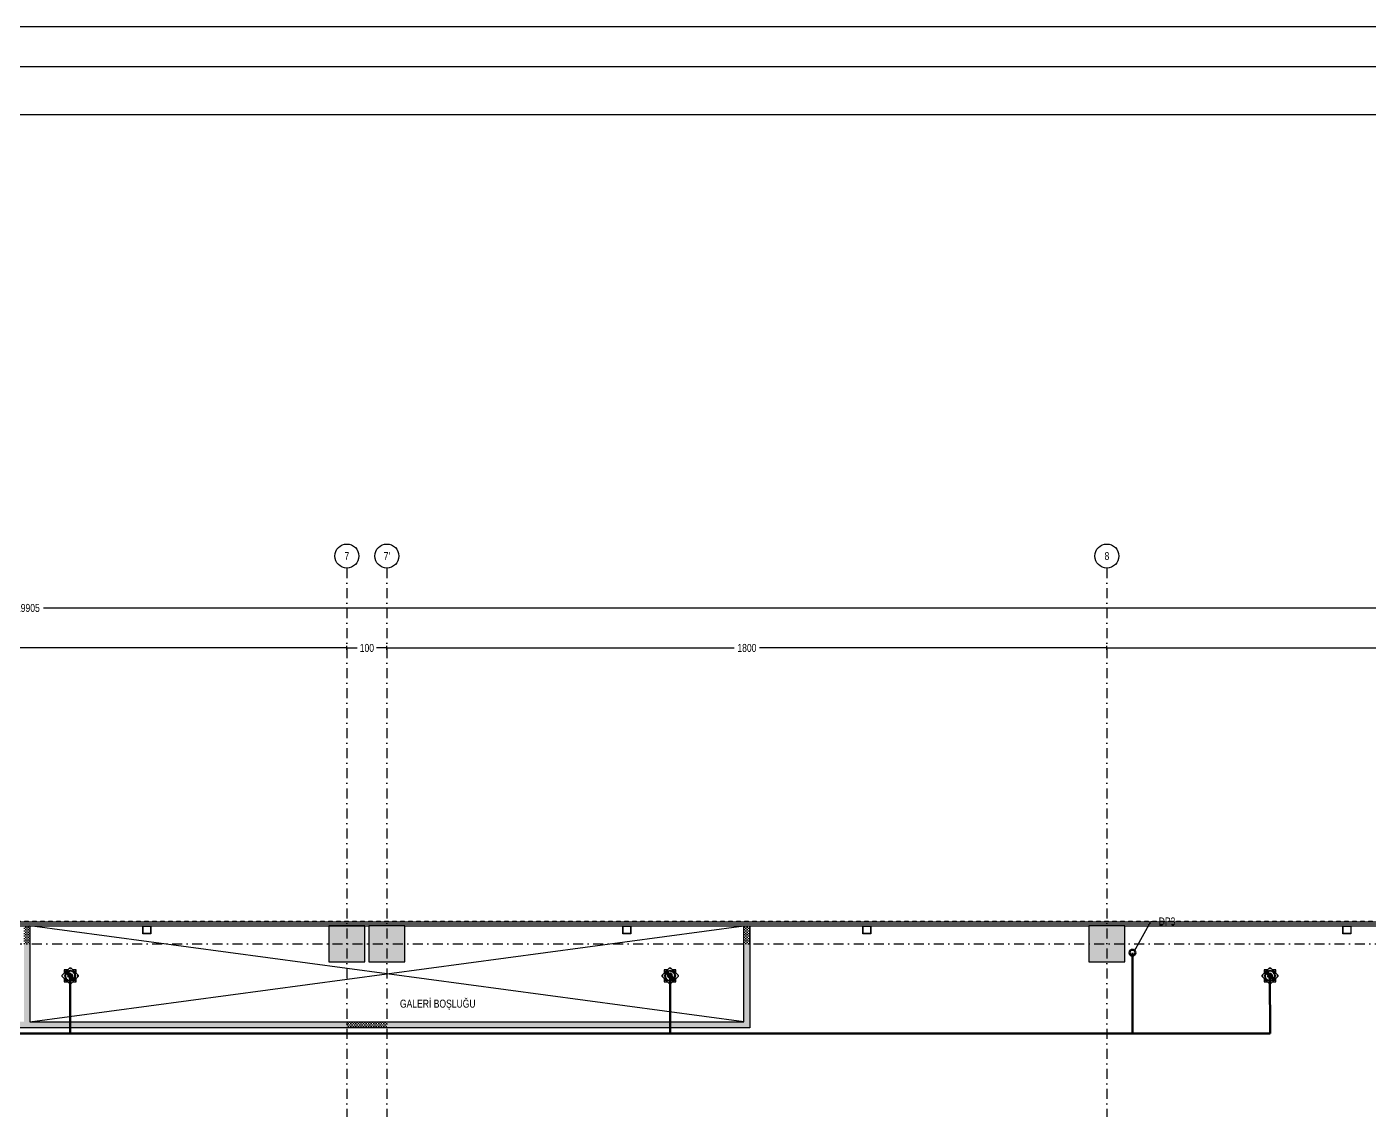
# Model space of a CAD drawing. Header units: centimetres. Extents: x 26569 to 160723, y -3143 to 14565.
# Drawn here: x 88341 to 91696, y 6848 to 9557 of the extents above; entities that cross this region are included whole.
import ezdxf
from ezdxf import colors
from ezdxf.entities.mleader import LeaderData, LeaderLine
from ezdxf.enums import TextEntityAlignment as Align
from ezdxf.math import Vec2, Vec3

# ---------------------------------------------------------------- set-up
doc = ezdxf.new("R2010")
doc.units = ezdxf.units.CM
doc.header["$LTSCALE"] = 100
doc.linetypes.add('DASHDOT2', pattern=[0.5, 0.25, -0.125, 0, -0.125])
for name, color, linetype in [('A-ANNO-DIMS', 187, 'Continuous'), ('A-ANNO-GRID', 155, 'DASHDOT2'), ('A-ANNO-TEXT', 50, 'Continuous'), ('A-ANNO-TTBL', 157, 'Continuous'), ('A-ELEV-03', 251, 'Continuous'), ('A-ELEV-04', 250, 'Continuous'), ('A-WALL', 134, 'Continuous'), ('A-WALL-HTCH', 8, 'Continuous'), ('A-WALL-INSL', 249, 'Continuous'), ('A-WALL-SNWPNL', 200, 'Continuous'), ('A-WALL-STEL', 202, 'Continuous'), ('GEB-KONTUR-A', 5, 'Continuous'), ('S-CONC', 5, 'Continuous'), ('S-HTCH', 8, 'Continuous'), ('S-STEL', 3, 'Continuous')]:
    doc.layers.add(name, color=color, linetype=linetype)
doc.layers.add('Arbeitspunkt(DIN)', color=7, linetype='Continuous', lineweight=25)
doc.layers.add('GEB-YİB', color=7, linetype='Continuous', lineweight=50)
for name, color, linetype, lineweight, true_color in [('GEB-ART-NR', 1, 'Continuous', 18, 0xff0000), ('GEB-BEZUG', 2, 'Continuous', 50, 0xffff00), ('GEB-TEXT', 5, 'Continuous', 18, 0x0000ff)]:
    doc.layers.add(name, color=color, linetype=linetype, lineweight=lineweight, true_color=true_color)
doc.styles.add('Fields_100', font='act_simplex.shx', dxfattribs={"width": 0.8, "height": 20})
doc.styles.get("Standard").update_dxf_attribs({"font": 'act_simplex.shx', "width": 0.8, "height": 18})
doc.linetypes.add('BATTING', pattern='A,0.00254,-2.54,[134,ltypeshp.shx,S=2.54,R=0,X=-2.54,Y=0],-5.08,[134,ltypeshp.shx,S=2.54,R=180,X=2.54,Y=0],-2.54', length=10.16254)
doc.dimstyles.new('FIELDS_100', dxfattribs={"dimscale": 0, "dimtxt": 20, "dimasz": 5, "dimexe": 5, "dimexo": 5, "dimgap": 5, "dimtad": 0, "dimdec": 0, "dimzin": 0, "dimdsep": 46, "dimtxsty": 'Fields_100', "dimblk": 'DOT', "dimcen": 0.09, "dimclrt": 50, "dimadec": 0, "dimazin": 0, "dimtfac": 1, "dimtdec": 0, "dimtix": 1, "dimtofl": 0, "dimtmove": 1, "dimatfit": 3, "dimfxl": 5, "dimfxlon": 1, "dimtolj": 1, "dimtzin": 0, "dimarcsym": 0})
pattern_1 = [(0, (-28157.4476, -0.018), (3.175, 3.175), [3.175, -3.175])]

# ---------------------------------------------------------------- blocks, each defined once
blk = doc.blocks.new('_Dot')
at = {"color": 0, "linetype": 'ByBlock', "lineweight": -2}
blk.add_line((-0.5, 0), (-1, 0), dxfattribs=at)
at = {"color": 0, "linetype": 'ByBlock', "const_width": 0.5}
blk.add_lwpolyline([(-0.25, 0, 1), (0.25, 0, 1)], format="xyb", close=True, dxfattribs=at)
blk = doc.blocks.new('*D121')
at = {"layer": 'A-ANNO-DIMS', "color": 0, "lineweight": -2, "transparency": 16777216}
for p, q in [((87440.9, 7998.6), (87440.9, 8008.6)), ((87445.9, 8003.6), (88259.2, 8003.6)), ((89135.9, 8003.6), (88322.5, 8003.6)), ((89140.9, 7998.6), (89140.9, 8008.6))]:
    blk.add_line(p, q, dxfattribs=at)
at = {"layer": 'DEFPOINTS', "color": 0, "transparency": 16777216}
for p in [(89140.9, 8003.6), (87440.9, 7308.6), (89140.9, 7308.6)]:
    blk.add_point(p, dxfattribs=at)
at = {"layer": 'A-ANNO-DIMS', "color": 0, "lineweight": -2, "transparency": 16777216, "xscale": 5, "yscale": 5, "zscale": 5, "rotation": 180}
blk.add_blockref('_Dot', (87440.9, 8003.6), dxfattribs=at)
at = {"layer": 'A-ANNO-DIMS', "color": 0, "lineweight": -2, "transparency": 16777216, "xscale": 5, "yscale": 5, "zscale": 5}
blk.add_blockref('_Dot', (89140.9, 8003.6), dxfattribs=at)
at = {"layer": 'A-ANNO-DIMS', "color": 50, "transparency": 16777216, "insert": (88290.9, 8003.6), "char_height": 20, "attachment_point": 5, "style": 'Fields_100'}
blk.add_mtext('\\A1;1700', dxfattribs=at)
blk = doc.blocks.new('*D122')
at = {"layer": 'A-ANNO-DIMS', "color": 0, "lineweight": -2, "transparency": 16777216}
for p, q in [((89240.9, 7998.6), (89240.9, 8008.6)), ((89245.9, 8003.6), (90109.2, 8003.6)), ((91035.9, 8003.6), (90172.5, 8003.6)), ((91040.9, 7998.6), (91040.9, 8008.6))]:
    blk.add_line(p, q, dxfattribs=at)
at = {"layer": 'DEFPOINTS', "color": 0, "transparency": 16777216}
for p in [(91040.9, 8003.6), (89240.9, 7308.6), (91040.9, 7308.6)]:
    blk.add_point(p, dxfattribs=at)
at = {"layer": 'A-ANNO-DIMS', "color": 0, "lineweight": -2, "transparency": 16777216, "xscale": 5, "yscale": 5, "zscale": 5, "rotation": 180}
blk.add_blockref('_Dot', (89240.9, 8003.6), dxfattribs=at)
at = {"layer": 'A-ANNO-DIMS', "color": 0, "lineweight": -2, "transparency": 16777216, "xscale": 5, "yscale": 5, "zscale": 5}
blk.add_blockref('_Dot', (91040.9, 8003.6), dxfattribs=at)
at = {"layer": 'A-ANNO-DIMS', "color": 50, "transparency": 16777216, "insert": (90140.9, 8003.6), "char_height": 20, "attachment_point": 5, "style": 'Fields_100'}
blk.add_mtext('\\A1;1800', dxfattribs=at)
blk = doc.blocks.new('*D123')
at = {"layer": 'A-ANNO-DIMS', "color": 0, "lineweight": -2, "transparency": 16777216}
for p, q in [((91040.9, 7998.6), (91040.9, 8008.6)), ((91045.9, 8003.6), (91909.2, 8003.6)), ((92835.9, 8003.6), (91972.5, 8003.6)), ((92840.9, 7998.6), (92840.9, 8008.6))]:
    blk.add_line(p, q, dxfattribs=at)
at = {"layer": 'DEFPOINTS', "color": 0, "transparency": 16777216}
for p in [(92840.9, 8003.6), (91040.9, 7308.6), (92840.9, 7308.6)]:
    blk.add_point(p, dxfattribs=at)
at = {"layer": 'A-ANNO-DIMS', "color": 0, "lineweight": -2, "transparency": 16777216, "xscale": 5, "yscale": 5, "zscale": 5, "rotation": 180}
blk.add_blockref('_Dot', (91040.9, 8003.6), dxfattribs=at)
at = {"layer": 'A-ANNO-DIMS', "color": 0, "lineweight": -2, "transparency": 16777216, "xscale": 5, "yscale": 5, "zscale": 5}
blk.add_blockref('_Dot', (92840.9, 8003.6), dxfattribs=at)
at = {"layer": 'A-ANNO-DIMS', "color": 50, "transparency": 16777216, "insert": (91940.9, 8003.6), "char_height": 20, "attachment_point": 5, "style": 'Fields_100'}
blk.add_mtext('\\A1;1800', dxfattribs=at)
blk = doc.blocks.new('*D127')
at = {"layer": 'A-ANNO-DIMS', "color": 0, "lineweight": -2, "transparency": 16777216}
for p, q in [((89140.9, 7998.6), (89140.9, 8008.6)), ((89145.9, 8003.6), (89166.8, 8003.6)), ((89235.9, 8003.6), (89214.9, 8003.6)), ((89240.9, 7998.6), (89240.9, 8008.6))]:
    blk.add_line(p, q, dxfattribs=at)
at = {"layer": 'DEFPOINTS', "color": 0, "transparency": 16777216}
for p in [(89240.9, 8003.6), (89140.9, 7308.6), (89240.9, 7308.6)]:
    blk.add_point(p, dxfattribs=at)
at = {"layer": 'A-ANNO-DIMS', "color": 0, "lineweight": -2, "transparency": 16777216, "xscale": 5, "yscale": 5, "zscale": 5, "rotation": 180}
blk.add_blockref('_Dot', (89140.9, 8003.6), dxfattribs=at)
at = {"layer": 'A-ANNO-DIMS', "color": 0, "lineweight": -2, "transparency": 16777216, "xscale": 5, "yscale": 5, "zscale": 5}
blk.add_blockref('_Dot', (89240.9, 8003.6), dxfattribs=at)
at = {"layer": 'A-ANNO-DIMS', "color": 50, "transparency": 16777216, "insert": (89190.9, 8003.6), "char_height": 20, "attachment_point": 5, "style": 'Fields_100'}
blk.add_mtext('\\A1;100', dxfattribs=at)
blk = doc.blocks.new('*D129')
at = {"layer": 'A-ANNO-DIMS', "color": 0, "lineweight": -2, "transparency": 16777216}
for p, q in [((78390.9, 8098.6), (78390.9, 8108.6)), ((78395.9, 8103.6), (88304.1, 8103.6)), ((98290.9, 8103.6), (88382.6, 8103.6)), ((98295.9, 8098.6), (98295.9, 8108.6))]:
    blk.add_line(p, q, dxfattribs=at)
at = {"layer": 'DEFPOINTS', "color": 0, "transparency": 16777216}
for p in [(98295.9, 8103.6), (78390.9, 7318.6), (98295.9, 7318.6)]:
    blk.add_point(p, dxfattribs=at)
at = {"layer": 'A-ANNO-DIMS', "color": 0, "lineweight": -2, "transparency": 16777216, "xscale": 5, "yscale": 5, "zscale": 5, "rotation": 180}
blk.add_blockref('_Dot', (78390.9, 8103.6), dxfattribs=at)
at = {"layer": 'A-ANNO-DIMS', "color": 0, "lineweight": -2, "transparency": 16777216, "xscale": 5, "yscale": 5, "zscale": 5}
blk.add_blockref('_Dot', (98295.9, 8103.6), dxfattribs=at)
at = {"layer": 'A-ANNO-DIMS', "color": 50, "transparency": 16777216, "insert": (88343.4, 8103.6), "char_height": 20, "attachment_point": 5, "style": 'Fields_100'}
blk.add_mtext('\\A1;19905', dxfattribs=at)
blk = doc.blocks.new('*U429')
at = {"layer": 'A-WALL-SNWPNL'}
blk.add_lwpolyline([(50, 1), (42, 1), (40, -1), (32, -1), (30, 1), (22, 1), (20, -1), (12, -1), (10, 1), (2, 1), (0, -1), (-8, -1), (-10, 1), (-18, 1), (-20, -1), (-28, -1), (-30, 1), (-38, 1), (-40, -1), (-48, -1), (-50, 1)], dxfattribs=at)
blk = doc.blocks.new('*U430')
at = {"layer": 'A-WALL-STEL', "color": 0, "linetype": 'ByBlock', "lineweight": -2, "transparency": 16777216}
for p in [(6500, 0), (6600, 0), (6700, 0), (6800, 0), (6900, 0), (7000, 0), (7100, 0), (7200, 0), (7300, 0), (7400, 0), (7500, 0), (7600, 0), (7700, 0), (7800, 0), (7900, 0), (8000, 0), (8100, 0), (8200, 0), (8300, 0), (8400, 0), (8500, 0), (8600, 0), (8700, 0), (8800, 0), (8900, 0), (9000, 0), (9100, 0), (9200, 0), (9300, 0), (9400, 0), (9500, 0), (9600, 0), (9700, 0), (9800, 0), (9900, 0)]:
    blk.add_blockref('*U429', p, dxfattribs=at)
blk = doc.blocks.new('Einfügepunkt')
at = {"layer": 'GEB-BEZUG'}
for p, q in [((-1, -1), (1, 1)), ((-1, 1), (1, -1))]:
    blk.add_line(p, q, dxfattribs=at)
blk = doc.blocks.new('098')
at = {"layer": 'Arbeitspunkt(DIN)', "ltscale": 25}
for q in [(-2, 0), (0, 2), (2, 0), (0, -2)]:
    blk.add_line((0, 0), q, dxfattribs=at)
at = {"layer": 'GEB-KONTUR-A', "ltscale": 25}
for p, q in [((-14, 198), (-198, 14)), ((-198, -14), (-198, 14)), ((-148, 67), (-67, 147)), ((-148, 147), (-148, 67)), ((-67, 147), (-148, 147)), ((-148, 67), (-148, 65)), ((-129, 2), (-131, 0)), ((-131, 0), (-123, 0)), ((-131, 0), (-129, -2)), ((-129, 2), (-122, 2)), ((-124, 35), (-126, 34)), ((-126, 34), (-119, 32)), ((-126, 34), (-125, 32)), ((-125, 32), (-118, 30)), ((-124, 35), (-117, 33)), ((-122, 2), (-123, 0)), ((-123, 0), (-122, -2)), ((-118, 2), (-122, 2)), ((-118, 11), (-120, 11)), ((-117, 33), (-119, 32)), ((-119, 32), (-118, 30)), ((-117, 15), (-119, 15)), ((-118, 30), (-114, 29)), ((-118, 22), (-116, 22)), ((-113, 32), (-117, 33)), ((-111, 66), (-113, 65)), ((-113, 65), (-106, 61)), ((-113, 65), (-113, 63)), ((-113, 63), (-105, 59)), ((-111, 66), (-103, 62)), ((-106, 61), (-103, 62)), ((-105, 60), (-106, 61)), ((-103, 58), (-105, 60)), ((-105, 60), (-105, 59)), ((-105, 59), (-103, 57)), ((-103, 62), (-101, 61)), ((-103, 57), (-103, 58)), ((-79, 43), (-103, 58)), ((-103, 57), (-77, 41)), ((-90, 92), (-92, 92)), ((-92, 92), (-86, 86)), ((-92, 92), (-92, 90)), ((-92, 90), (-86, 84)), ((-90, 92), (-84, 86)), ((-86, 86), (-84, 86)), ((-86, 86), (-77, 77)), ((-86, 84), (-86, 86)), ((-85, 82), (-86, 84)), ((-84, 86), (-82, 85)), ((-77, 77), (-27, 27)), ((-73, 38), (-77, 41)), ((-73, 38), (-43, 19)), ((-43, 19), (-73, 39)), ((-65, 147), (-67, 147)), ((-65, 113), (-66, 111)), ((-66, 111), (-62, 103)), ((-65, 113), (-61, 106)), ((-63, 113), (-65, 113)), ((-63, 113), (-59, 105)), ((-62, 103), (-61, 106)), ((-61, 101), (-62, 103)), ((-61, 106), (-59, 105)), ((-59, 105), (-57, 103)), ((-57, 103), (-41, 77)), ((-47, 108), (-42, 98)), ((-39, 99), (-43, 110)), ((-27, 27), (-43, 19)), ((-43, 19), (-42, 18)), ((-42, 19), (-43, 19)), ((-43, 19), (-42, 19)), ((-43, 19), (-43, 19)), ((-42, 98), (-39, 99)), ((-42, 19), (-27, 27)), ((-26, 26), (-42, 18)), ((-42, 18), (-6, -6)), ((-42, 18), (-41, 18)), ((-42, 18), (-42, 18)), ((-41, 18), (-42, 18)), ((-41, 77), (-38, 73)), ((-41, 18), (-26, 26)), ((-5, -5), (-41, 18)), ((-39, 72), (-14, 34)), ((-13, 35), (-38, 73)), ((-34, 126), (-35, 124)), ((-35, 124), (-33, 117)), ((-32, 125), (-34, 126)), ((-34, 126), (-32, 119)), ((-33, 117), (-32, 119)), ((-32, 113), (-33, 117)), ((-32, 125), (-30, 118)), ((-32, 119), (-30, 118)), ((-30, 118), (-29, 114)), ((-27, 27), (-14, 34)), ((-14, 34), (-27, 27)), ((-27, 27), (-27, 27)), ((-27, 27), (-27, 27)), ((-26, 26), (-13, 33)), ((-13, 33), (-26, 26)), ((-26, 26), (-26, 26)), ((-26, 26), (-26, 26)), ((-26, 26), (0, 0)), ((-17, 117), (-16, 105)), ((-16, 105), (-12, 106)), ((-14, 198), (14, 198)), ((-12, 106), (-14, 117)), ((-13, 35), (-14, 34)), ((-14, 34), (-13, 35)), ((-14, 34), (-14, 34)), ((-12, 33), (-13, 35)), ((-13, 33), (-12, 33)), ((-13, 33), (-13, 33)), ((-12, 33), (-13, 33)), ((-13, 33), (5, 5)), ((6, 6), (-12, 33)), ((0, 0), (-5, -5)), ((0, 131), (-2, 129)), ((-2, 129), (-2, 122)), ((-2, 122), (0, 123)), ((-2, 118), (-2, 122)), ((2, 129), (0, 131)), ((0, 131), (0, 123)), ((0, 123), (2, 122)), ((5, 5), (0, 0)), ((0, 0), (26, -26)), ((2, 129), (2, 122)), ((2, 122), (2, 118)), ((6, 6), (5, 5)), ((5, 5), (41, -18)), ((42, -18), (6, 6)), ((14, 117), (12, 106)), ((12, 106), (16, 105)), ((198, 14), (14, 198)), ((16, 105), (17, 117)), ((29, 114), (30, 118)), ((32, 125), (30, 118)), ((30, 118), (32, 119)), ((34, 126), (32, 125)), ((34, 126), (32, 119)), ((32, 119), (33, 117)), ((33, 117), (32, 113)), ((35, 124), (33, 117)), ((35, 124), (34, 126)), ((43, 110), (39, 99)), ((39, 99), (42, 98)), ((42, 98), (47, 108)), ((57, 103), (59, 106)), ((63, 113), (59, 106)), ((59, 106), (62, 107)), ((62, 104), (61, 101)), ((65, 113), (62, 107)), ((66, 111), (62, 104)), ((62, 107), (62, 104)), ((65, 113), (63, 113)), ((70, 95), (63, 85)), ((63, 85), (66, 83)), ((67, 147), (65, 147)), ((66, 111), (65, 113)), ((66, 83), (73, 93)), ((67, 147), (147, 67)), ((147, 147), (67, 147)), ((82, 85), (85, 87)), ((93, 73), (83, 66)), ((83, 66), (85, 63)), ((90, 92), (85, 87)), ((85, 87), (87, 87)), ((87, 85), (85, 82)), ((85, 63), (95, 70)), ((92, 92), (87, 87)), ((92, 90), (87, 85)), ((87, 87), (87, 85)), ((92, 92), (90, 92)), ((92, 90), (92, 92)), ((108, 47), (98, 42)), ((98, 42), (99, 39)), ((99, 39), (110, 43)), ((101, 61), (104, 62)), ((106, 59), (103, 57)), ((111, 66), (104, 62)), ((104, 62), (107, 62)), ((117, 17), (105, 16)), ((105, 16), (106, 12)), ((113, 63), (106, 59)), ((107, 62), (106, 59)), ((106, 12), (117, 14)), ((113, 65), (107, 62)), ((113, 65), (111, 66)), ((113, 63), (113, 65)), ((113, 32), (117, 33)), ((118, 30), (114, 29)), ((116, 22), (118, 22)), ((124, 35), (117, 33)), ((117, 33), (119, 32)), ((117, 15), (119, 15)), ((125, 32), (118, 30)), ((119, 32), (118, 30)), ((120, 11), (118, 11)), ((118, 2), (122, 2)), ((126, 34), (119, 32)), ((129, 2), (122, 2)), ((122, 2), (123, 0)), ((123, 0), (122, -2)), ((131, 0), (123, 0)), ((126, 34), (124, 35)), ((125, 32), (126, 34)), ((131, 0), (129, 2)), ((129, -2), (131, 0)), ((147, 67), (147, 147)), ((147, 65), (147, 67)), ((198, 14), (198, -14)), ((-198, -14), (-14, -198)), ((-148, -65), (-148, -67)), ((-67, -148), (-148, -67)), ((-148, -67), (-148, -148)), ((-148, -148), (-67, -148)), ((-129, -2), (-122, -2)), ((-126, -34), (-119, -32)), ((-125, -32), (-126, -34)), ((-126, -34), (-124, -35)), ((-125, -32), (-118, -30)), ((-124, -35), (-117, -33)), ((-122, -2), (-118, -2)), ((-120, -11), (-118, -11)), ((-117, -15), (-119, -15)), ((-118, -30), (-119, -32)), ((-119, -32), (-117, -33)), ((-116, -22), (-118, -22)), ((-114, -29), (-118, -30)), ((-117, -33), (-113, -32)), ((-113, -63), (-106, -59)), ((-113, -65), (-107, -62)), ((-113, -63), (-113, -65)), ((-113, -65), (-111, -66)), ((-111, -66), (-104, -62)), ((-106, -59), (-107, -62)), ((-107, -62), (-104, -62)), ((-103, -57), (-106, -59)), ((-104, -62), (-101, -61)), ((-92, -90), (-87, -85)), ((-92, -92), (-87, -87)), ((-92, -90), (-92, -92)), ((-92, -92), (-90, -92)), ((-90, -92), (-85, -87)), ((-85, -82), (-87, -85)), ((-87, -85), (-87, -87)), ((-87, -87), (-85, -87)), ((-85, -87), (-82, -85)), ((-67, -148), (-65, -148)), ((-66, -111), (-62, -104)), ((-66, -111), (-65, -113)), ((-65, -113), (-62, -107)), ((-65, -113), (-63, -113)), ((-63, -113), (-59, -106)), ((-61, -101), (-62, -104)), ((-62, -104), (-62, -107)), ((-62, -107), (-59, -106)), ((-59, -106), (-57, -103)), ((-35, -124), (-33, -117)), ((-35, -124), (-34, -126)), ((-34, -126), (-32, -119)), ((-34, -126), (-32, -125)), ((-32, -113), (-33, -117)), ((-33, -117), (-32, -119)), ((-32, -119), (-30, -118)), ((-32, -125), (-30, -118)), ((-30, -118), (-29, -114)), ((14, -198), (-14, -198)), ((-6, -6), (-5, -5)), ((-6, -6), (12, -33)), ((13, -33), (-5, -5)), ((-2, -118), (-2, -122)), ((-2, -122), (0, -123)), ((-2, -129), (-2, -122)), ((-2, -129), (0, -131)), ((0, -123), (2, -122)), ((0, -131), (0, -123)), ((0, -131), (2, -129)), ((2, -122), (2, -118)), ((2, -129), (2, -122)), ((12, -33), (13, -35)), ((12, -33), (13, -33)), ((13, -33), (12, -33)), ((26, -26), (13, -33)), ((13, -33), (26, -26)), ((13, -33), (13, -33)), ((13, -35), (14, -34)), ((14, -34), (13, -35)), ((13, -35), (38, -73)), ((14, -198), (198, -14)), ((27, -27), (14, -34)), ((14, -34), (27, -27)), ((14, -34), (14, -34)), ((39, -73), (14, -34)), ((26, -26), (42, -18)), ((41, -18), (26, -26)), ((26, -26), (26, -26)), ((26, -26), (26, -26)), ((27, -27), (43, -19)), ((42, -19), (27, -27)), ((27, -27), (27, -27)), ((27, -27), (27, -27)), ((27, -27), (77, -77)), ((29, -114), (30, -118)), ((30, -118), (32, -119)), ((32, -125), (30, -118)), ((33, -117), (32, -113)), ((32, -119), (33, -117)), ((34, -126), (32, -119)), ((32, -125), (34, -126)), ((35, -124), (33, -117)), ((34, -126), (35, -124)), ((41, -77), (38, -73)), ((42, -18), (41, -18)), ((41, -18), (42, -18)), ((41, -77), (57, -103)), ((43, -19), (42, -18)), ((42, -18), (42, -18)), ((42, -19), (43, -19)), ((43, -19), (42, -19)), ((73, -38), (43, -19)), ((43, -19), (43, -19)), ((43, -19), (72, -39)), ((58, -103), (43, -79)), ((57, -103), (59, -105)), ((58, -103), (57, -103)), ((60, -105), (58, -103)), ((59, -105), (60, -105)), ((63, -113), (59, -105)), ((61, -106), (60, -105)), ((61, -101), (62, -103)), ((62, -103), (61, -106)), ((65, -113), (61, -106)), ((66, -111), (62, -103)), ((63, -113), (65, -113)), ((65, -113), (66, -111)), ((65, -148), (67, -148)), ((147, -67), (67, -148)), ((67, -148), (147, -148)), ((73, -38), (77, -41)), ((77, -41), (103, -57)), ((77, -77), (86, -86)), ((84, -86), (82, -85)), ((86, -86), (84, -86)), ((90, -92), (84, -86)), ((85, -82), (86, -84)), ((86, -84), (86, -86)), ((92, -90), (86, -84)), ((92, -92), (86, -86)), ((90, -92), (92, -92)), ((92, -92), (92, -90)), ((99, -39), (98, -42)), ((98, -42), (108, -47)), ((110, -43), (99, -39)), ((103, -62), (101, -61)), ((103, -57), (105, -59)), ((106, -61), (103, -62)), ((111, -66), (103, -62)), ((106, -12), (105, -16)), ((105, -16), (117, -17)), ((105, -59), (106, -61)), ((113, -63), (105, -59)), ((117, -14), (106, -12)), ((113, -65), (106, -61)), ((111, -66), (113, -65)), ((117, -33), (113, -32)), ((113, -65), (113, -63)), ((114, -29), (118, -30)), ((118, -22), (116, -22)), ((117, -15), (119, -15)), ((119, -32), (117, -33)), ((124, -35), (117, -33)), ((122, -2), (118, -2)), ((118, -11), (120, -11)), ((125, -32), (118, -30)), ((118, -30), (119, -32)), ((126, -34), (119, -32)), ((129, -2), (122, -2)), ((124, -35), (126, -34)), ((126, -34), (125, -32)), ((147, -148), (147, -67)), ((147, -67), (147, -65))]:
    blk.add_line(p, q, dxfattribs=at)
for centre, radius in [((-177, 0), 3), ((0, 0), 131), ((-124, 124), 4), ((0, 177), 3), ((124, 124), 4), ((177, 0), 3), ((-124, -124), 4), ((0, -177), 3), ((124, -124), 4)]:
    blk.add_circle(centre, radius, dxfattribs=at)
for centre, radius, start, end in [((0, 0), 129, 165.8007, 179.1993), ((0, 0), 126, 165.8198, 179.1802), ((0, 0), 129, 150.8007, 164.1993), ((0, 0), 126, 150.8198, 164.1802), ((0, 0), 121, 165.8539, 179.1461), ((0, 0), 120, 174.931, 179.1393), ((0, 0), 120, 169.3307, 172.8192), ((0, 0), 118, 165.8753, 179.1247), ((0, 0), 120, 165.8607, 169.3307), ((0, 0), 121, 150.8539, 164.1461), ((0, 0), 120, 150.8607, 164.1393), ((0, 0), 118, 150.8753, 164.1247), ((0, 0), 129, 135.8007, 149.1993), ((0, 0), 126, 135.8198, 149.1802), ((0, 0), 121, 135.8539, 149.1461), ((0, 0), 120, 135.8607, 149.1393), ((0, 0), 118, 135.8753, 149.1247), ((0, 0), 129, 120.8007, 134.1993), ((0, 0), 126, 120.8198, 134.1802), ((-59, 59), 25.8, 135, 218.8211), ((0, 0), 121, 120.8539, 134.1461), ((0, 0), 120, 120.8607, 134.1393), ((0, 0), 118, 120.8753, 134.1247), ((-59, 59), 25.8, 218.8211, 225.7807), ((-59, 59), 25.8, 44.2193, 135), ((0, 0), 129, 105.8007, 119.1993), ((0, 0), 126, 105.8198, 119.1802), ((0, 0), 121, 105.8539, 119.1461), ((0, 0), 120, 105.8607, 119.1393), ((0, 0), 118, 105.8753, 119.1247), ((0, 0), 118, 111.6247, 113.3753), ((0, 0), 129, 90.8007, 104.1993), ((0, 0), 126, 90.8198, 104.1802), ((0, 0), 121, 90.8539, 104.1461), ((0, 0), 120, 90.8607, 104.1393), ((0, 0), 118, 90.8753, 104.1247), ((0, 0), 118, 96.6247, 98.3753), ((0, 0), 129, 75.8007, 89.1993), ((0, 0), 126, 75.8198, 89.1802), ((0, 0), 121, 75.8539, 89.1461), ((0, 0), 120, 75.8607, 89.1393), ((0, 0), 118, 75.8753, 89.1247), ((0, 0), 118, 81.6247, 83.3753), ((0, 0), 118, 60.8753, 74.1247), ((0, 0), 121, 60.8539, 74.1461), ((0, 0), 120, 60.8607, 74.1393), ((0, 0), 126, 60.8198, 74.1802), ((0, 0), 129, 60.8007, 74.1993), ((0, 0), 118, 66.6247, 68.3753), ((0, 0), 118, 45.8753, 59.1247), ((0, 0), 121, 45.8539, 59.1461), ((0, 0), 120, 45.8607, 59.1393), ((0, 0), 126, 45.8198, 59.1802), ((0, 0), 129, 45.8007, 59.1993), ((0, 0), 118, 51.6247, 53.3753), ((0, 0), 118, 30.8753, 44.1247), ((0, 0), 120, 30.8607, 44.1393), ((0, 0), 121, 30.8539, 44.1461), ((0, 0), 126, 30.8198, 44.1802), ((0, 0), 129, 30.8007, 44.1993), ((0, 0), 118, 36.6247, 38.3753), ((0, 0), 118, 15.8753, 29.1247), ((0, 0), 120, 15.8607, 29.1393), ((0, 0), 121, 15.8539, 29.1461), ((0, 0), 118, 21.6247, 23.3753), ((0, 0), 126, 15.8198, 29.1802), ((0, 0), 129, 15.8007, 29.1993), ((0, 0), 118, 0.8753, 14.1247), ((0, 0), 120, 10.6693, 14.1393), ((0, 0), 121, 0.8539, 14.1461), ((0, 0), 118, 6.6247, 8.3753), ((0, 0), 120, 7.1808, 10.6693), ((0, 0), 120, 0.8607, 5.069), ((0, 0), 126, 0.8198, 14.1802), ((0, 0), 129, 0.8007, 14.1993), ((0, 0), 129, 180.8007, 194.1993), ((0, 0), 126, 180.8198, 194.1802), ((0, 0), 129, 195.8007, 209.1993), ((0, 0), 121, 180.8539, 194.1461), ((0, 0), 126, 195.8198, 209.1802), ((0, 0), 120, 180.8607, 185.069), ((0, 0), 120, 187.1808, 190.6693), ((0, 0), 118, 180.8753, 194.1247), ((0, 0), 120, 190.6693, 194.1393), ((0, 0), 121, 195.8539, 209.1461), ((0, 0), 120, 195.8607, 209.1393), ((0, 0), 118, 195.8753, 209.1247), ((0, 0), 129, 210.8007, 224.1993), ((0, 0), 126, 210.8198, 224.1802), ((0, 0), 121, 210.8539, 224.1461), ((0, 0), 120, 210.8607, 224.1393), ((0, 0), 118, 210.8753, 224.1247), ((0, 0), 129, 225.8007, 239.1993), ((0, 0), 126, 225.8198, 239.1802), ((0, 0), 120, 225.8607, 239.1393), ((0, 0), 121, 225.8539, 239.1461), ((0, 0), 118, 225.8753, 239.1247), ((0, 0), 129, 240.8007, 254.1993), ((0, 0), 126, 240.8198, 254.1802), ((0, 0), 121, 240.8539, 254.1461), ((0, 0), 120, 240.8607, 254.1393), ((0, 0), 118, 240.8753, 254.1247), ((0, 0), 129, 255.8007, 269.1993), ((0, 0), 126, 255.8198, 269.1802), ((0, 0), 121, 255.8539, 269.1461), ((0, 0), 118, 255.8753, 269.1247), ((0, 0), 120, 255.8607, 269.1393), ((0, 0), 118, 270.8753, 284.1247), ((0, 0), 120, 270.8607, 284.1393), ((0, 0), 121, 270.8539, 284.1461), ((0, 0), 126, 270.8198, 284.1802), ((0, 0), 129, 270.8007, 284.1993), ((0, 0), 118, 285.8753, 299.1247), ((0, 0), 120, 285.8607, 299.1393), ((0, 0), 121, 285.8539, 299.1461), ((0, 0), 126, 285.8198, 299.1802), ((0, 0), 129, 285.8007, 299.1993), ((59, -59), 25.8, 224.2193, 231.1789), ((59, -59), 25.8, 231.1789, 315), ((0, 0), 118, 300.8753, 314.1247), ((0, 0), 120, 300.8607, 314.1393), ((0, 0), 121, 300.8539, 314.1461), ((0, 0), 126, 300.8198, 314.1802), ((0, 0), 129, 300.8007, 314.1993), ((59, -59), 25.8, 315, 45.7807), ((0, 0), 118, 315.8753, 329.1247), ((0, 0), 120, 315.8607, 329.1393), ((0, 0), 121, 315.8539, 329.1461), ((0, 0), 126, 315.8198, 329.1802), ((0, 0), 129, 315.8007, 329.1993), ((0, 0), 118, 330.8753, 344.1247), ((0, 0), 120, 330.8607, 344.1393), ((0, 0), 121, 330.8539, 344.1461), ((0, 0), 118, 336.6247, 338.3753), ((0, 0), 126, 330.8198, 344.1802), ((0, 0), 129, 330.8007, 344.1993), ((0, 0), 118, 345.8753, 359.1247), ((0, 0), 120, 345.8607, 349.3307), ((0, 0), 121, 345.8539, 359.1461), ((0, 0), 118, 351.6247, 353.3753), ((0, 0), 120, 349.3307, 352.8192), ((0, 0), 120, 354.931, 359.1393), ((0, 0), 126, 345.8198, 359.1802), ((0, 0), 129, 345.8007, 359.1993)]:
    blk.add_arc(centre, radius, start, end, dxfattribs=at)
for points, knots in [([(-77, 77), (-78, 76), (-79, 75), (-82, 71), (-83, 68), (-84, 62), (-85, 59), (-84, 56), (-84, 54), (-83, 52), (-82, 47), (-81, 46), (-79, 43), (-77, 41), (-75, 39), (-74, 39), (-73, 38)], [-0.783062, -0.783062, -0.783062, -0.783062, -0.634163, -0.634163, -0.192454, -0.192454, 0.106051, 0.106051, 0.106051, 0.404556, 0.404556, 0.625445, 0.625445, 0.846335, 0.846335, 0.994853, 0.994853, 0.994853, 0.994853]), ([(-73, 39), (-74, 39), (-75, 40), (-77, 42), (-78, 43), (-80, 46), (-81, 48), (-83, 52), (-83, 54), (-84, 57), (-84, 59), (-84, 61), (-83, 67), (-81, 71), (-78, 75), (-77, 76), (-77, 77)], [-0.994853, -0.994853, -0.994853, -0.994853, -0.846335, -0.846335, -0.625445, -0.625445, -0.404556, -0.404556, -0.106051, -0.106051, -0.106051, 0.192454, 0.192454, 0.634163, 0.634163, 0.784802, 0.784802, 0.784802, 0.784802]), ([(-77, 77), (-76, 77), (-75, 78), (-72, 80), (-71, 81), (-67, 82), (-66, 83), (-61, 84), (-59, 84), (-57, 84), (-54, 83), (-52, 83), (-46, 80), (-43, 78), (-40, 75), (-39, 74), (-39, 73)], [2.356791, 2.356791, 2.356791, 2.356791, 2.50743, 2.50743, 2.728284, 2.728284, 2.949139, 2.949139, 3.247644, 3.247644, 3.247644, 3.546149, 3.546149, 3.987927, 3.987927, 4.136446, 4.136446, 4.136446, 4.136446]), ([(-38, 73), (-39, 74), (-39, 75), (-43, 79), (-46, 81), (-52, 83), (-54, 84), (-56, 84), (-59, 85), (-62, 84), (-66, 84), (-68, 83), (-71, 82), (-73, 81), (-75, 79), (-76, 78), (-77, 77)], [-4.136446, -4.136446, -4.136446, -4.136446, -3.987927, -3.987927, -3.546149, -3.546149, -3.247644, -3.247644, -3.247644, -2.949139, -2.949139, -2.728284, -2.728284, -2.50743, -2.50743, -2.358531, -2.358531, -2.358531, -2.358531]), ([(-77, 77), (-77, 77), (-77, 77), (-77, 77), (-77, 77), (-77, 77)], [0, 0, 0, 0, 0.0580714, 0.0580714, 0.1161431, 0.1161431, 0.1161431, 0.1161431]), ([(-73, 39), (-73, 39), (-73, 39), (-73, 39), (-73, 39), (-73, 39)], [-0.996814579, -0.996814579, -0.996814579, -0.996814579, -0.995833954, -0.995833954, -0.994853329, -0.994853329, -0.994853329, -0.994853329]), ([(-73, 38), (-73, 38), (-73, 38), (-73, 38), (-73, 38), (-73, 38)], [0.994853329, 0.994853329, 0.994853329, 0.994853329, 0.995833954, 0.995833954, 0.996814579, 0.996814579, 0.996814579, 0.996814579]), ([(38, -73), (39, -74), (39, -75), (43, -79), (46, -81), (52, -83), (54, -84), (56, -84), (59, -85), (62, -84), (66, -84), (68, -83), (71, -82), (73, -81), (75, -79), (76, -78), (77, -77)], [-4.136446, -4.136446, -4.136446, -4.136446, -3.987927, -3.987927, -3.546149, -3.546149, -3.247644, -3.247644, -3.247644, -2.949139, -2.949139, -2.728284, -2.728284, -2.50743, -2.50743, -2.358531, -2.358531, -2.358531, -2.358531]), ([(77, -77), (76, -77), (75, -78), (72, -80), (71, -81), (67, -82), (66, -83), (61, -84), (59, -84), (57, -84), (54, -83), (52, -83), (46, -80), (43, -78), (40, -75), (39, -74), (39, -73)], [2.356791, 2.356791, 2.356791, 2.356791, 2.50743, 2.50743, 2.728284, 2.728284, 2.949139, 2.949139, 3.247644, 3.247644, 3.247644, 3.546149, 3.546149, 3.987927, 3.987927, 4.136446, 4.136446, 4.136446, 4.136446]), ([(72, -39), (72, -39), (72, -39), (73, -39), (73, -39), (73, -39)], [-0.996814579, -0.996814579, -0.996814579, -0.996814579, -0.995833954, -0.995833954, -0.994853329, -0.994853329, -0.994853329, -0.994853329]), ([(73, -38), (73, -38), (73, -38), (73, -38), (73, -38), (73, -38)], [0.994853329, 0.994853329, 0.994853329, 0.994853329, 0.995833954, 0.995833954, 0.996814579, 0.996814579, 0.996814579, 0.996814579]), ([(77, -77), (78, -76), (79, -75), (82, -71), (83, -68), (84, -62), (85, -59), (84, -56), (84, -54), (83, -52), (82, -47), (81, -46), (79, -43), (77, -41), (75, -39), (74, -39), (73, -38)], [-0.783062, -0.783062, -0.783062, -0.783062, -0.634163, -0.634163, -0.192454, -0.192454, 0.106051, 0.106051, 0.106051, 0.404556, 0.404556, 0.625445, 0.625445, 0.846335, 0.846335, 0.994853, 0.994853, 0.994853, 0.994853]), ([(73, -39), (74, -39), (75, -40), (77, -42), (78, -43), (80, -46), (81, -48), (83, -52), (83, -54), (84, -57), (84, -59), (84, -61), (83, -67), (81, -71), (78, -75), (77, -76), (77, -77)], [-0.994853, -0.994853, -0.994853, -0.994853, -0.846335, -0.846335, -0.625445, -0.625445, -0.404556, -0.404556, -0.106051, -0.106051, -0.106051, 0.192454, 0.192454, 0.634163, 0.634163, 0.784802, 0.784802, 0.784802, 0.784802]), ([(77, -77), (77, -77), (77, -77), (77, -77), (77, -77), (77, -77)], [-0.1161431, -0.1161431, -0.1161431, -0.1161431, -0.0580714, -0.0580714, 0, 0, 0, 0])]:
    blk.add_open_spline(points, degree=3, knots=knots, dxfattribs=at)
for points in [[(-39, 73), (-39, 73), (-39, 72), (-39, 72)], [(-38, 73), (-38, 73), (-38, 73), (-38, 73)], [(38, -73), (38, -73), (38, -73), (38, -73)], [(39, -73), (39, -73), (39, -73), (39, -73)]]:
    blk.add_open_spline(points, degree=3, dxfattribs=at)
at = {"ltscale": 25}
blk.add_blockref('Einfügepunkt', (0, 0), dxfattribs=at)
at = {"layer": 'GEB-ART-NR'}
blk.add_text('GEB-ART-NR 359.098', height=3.5, dxfattribs=at).set_placement((1, -215), align=Align.CENTER)
at = {"layer": 'GEB-TEXT'}
for s, p in [('PLU DwEinl DAF d90 25L/s', (0, -208)), ('Geberit', (0, -203))]:
    blk.add_text(s, height=3.5, dxfattribs=at).set_placement(p, align=Align.CENTER)

msp = doc.modelspace()

# ---------------------------------------------------------------- hatches: boundary and pattern name
at = {"layer": 'A-WALL-HTCH'}
h = msp.add_hatch(dxfattribs=at)
h.set_pattern_fill('DASH', color=256)
h.set_pattern_definition(pattern_1)
h.paths.add_polyline_path([(88348.36, 7308.59), (88333.36, 7308.59), (88333.36, 7263.62), (88348.36, 7263.62)])
h = msp.add_hatch(dxfattribs=at)
h.set_pattern_fill('DASH', color=256)
h.set_pattern_definition(pattern_1)
h.paths.add_polyline_path([(90148.36, 7308.59), (90133.36, 7308.59), (90133.36, 7263.62), (90148.36, 7263.62)])
h = msp.add_hatch(dxfattribs=at)
h.set_pattern_fill('DASH', color=256)
h.set_pattern_definition(pattern_1)
h.paths.add_polyline_path([(89140.86, 7068.62), (88348.36, 7068.62), (88348.36, 7263.62), (88333.36, 7263.62), (88333.36, 7068.62), (87440.86, 7068.62), (87440.86, 7053.62), (89140.86, 7053.62)])
h = msp.add_hatch(dxfattribs=at)
h.set_pattern_fill('DASH', color=256)
h.set_pattern_definition(pattern_1)
h.paths.add_polyline_path([(90148.36, 7263.62), (90133.36, 7263.62), (90133.36, 7068.62), (89240.86, 7068.62), (89240.86, 7053.62), (90148.36, 7053.62)])
h = msp.add_hatch(dxfattribs=at)
h.set_pattern_fill('DASH', color=256)
h.set_pattern_definition(pattern_1)
h.paths.add_polyline_path([(89240.86, 7068.62), (89140.86, 7068.62), (89140.86, 7053.62), (89240.86, 7053.62)])
at = {"layer": 'S-HTCH'}
h = msp.add_hatch(dxfattribs=at)
h.set_pattern_fill('ANSI33', color=256)
h.set_pattern_definition([(45, (74805.67, 5721.585), (-4.490128, 4.490128), []), (45, (74810.16, 5721.585), (-4.490128, 4.490128), [3.175, -1.5875])])
h.paths.add_polyline_path([(90995.86, 1518.62), (91085.86, 1518.62), (91085.86, 1608.62), (90995.86, 1608.62)])
h.paths.add_polyline_path([(90995.86, 7218.62), (91085.86, 7218.62), (91085.86, 7308.62), (90995.86, 7308.62)])
h.paths.add_polyline_path([(89195.86, 1518.62), (89285.86, 1518.62), (89285.86, 1608.62), (89195.86, 1608.62)])
h.paths.add_polyline_path([(85595.86, 1518.62), (85685.86, 1518.62), (85685.86, 1608.62), (85595.86, 1608.62)])
h.paths.add_polyline_path([(89195.86, 7218.62), (89285.86, 7218.62), (89285.86, 7308.62), (89195.86, 7308.62)])
h.paths.add_polyline_path([(85595.86, 7218.62), (85685.86, 7218.62), (85685.86, 7308.62), (85595.86, 7308.62)])
h.paths.add_polyline_path([(90995.86, 3418.62), (91085.86, 3418.62), (91085.86, 3508.62), (90995.86, 3508.62)])
h.paths.add_polyline_path([(90995.86, 5318.62), (91085.86, 5318.62), (91085.86, 5408.62), (90995.86, 5408.62)])
h.paths.add_polyline_path([(89195.86, 3418.62), (89285.86, 3418.62), (89285.86, 3508.62), (89195.86, 3508.62)])
h.paths.add_polyline_path([(85595.86, 3418.62), (85685.86, 3418.62), (85685.86, 3508.62), (85595.86, 3508.62)])
h.paths.add_polyline_path([(89195.86, 5318.62), (89285.86, 5318.62), (89285.86, 5408.62), (89195.86, 5408.62)])
h.paths.add_polyline_path([(85595.86, 5318.62), (85685.86, 5318.62), (85685.86, 5408.62), (85595.86, 5408.62)])
h.paths.add_polyline_path([(96395.86, 3418.62), (96485.86, 3418.62), (96485.86, 3508.62), (96395.86, 3508.62)])
h.paths.add_polyline_path([(96395.86, 5318.62), (96485.86, 5318.62), (96485.86, 5408.62), (96395.86, 5408.62)])
h.paths.add_polyline_path([(94595.86, 3418.62), (94685.86, 3418.62), (94685.86, 3508.62), (94595.86, 3508.62)])
h.paths.add_polyline_path([(94595.86, 5318.62), (94685.86, 5318.62), (94685.86, 5408.62), (94595.86, 5408.62)])
h.paths.add_polyline_path([(92795.86, 3418.62), (92885.86, 3418.62), (92885.86, 3508.62), (92795.86, 3508.62)])
h.paths.add_polyline_path([(92795.86, 5318.62), (92885.86, 5318.62), (92885.86, 5408.62), (92795.86, 5408.62)])
h.paths.add_polyline_path([(89095.86, 3418.62), (89185.86, 3418.62), (89185.86, 3508.62), (89095.86, 3508.62)])
h.paths.add_polyline_path([(89095.86, 5318.62), (89185.86, 5318.62), (89185.86, 5408.62), (89095.86, 5408.62)])
h.paths.add_polyline_path([(87395.86, 3418.62), (87485.86, 3418.62), (87485.86, 3508.62), (87395.86, 3508.62)])
h.paths.add_polyline_path([(87395.86, 5318.62), (87485.86, 5318.62), (87485.86, 5408.62), (87395.86, 5408.62)])
h.paths.add_polyline_path([(83795.86, 3418.62), (83885.86, 3418.62), (83885.86, 3508.62), (83795.86, 3508.62)])
h.paths.add_polyline_path([(83795.86, 5318.62), (83885.86, 5318.62), (83885.86, 5408.62), (83795.86, 5408.62)])
h.paths.add_polyline_path([(81995.86, 3418.62), (82085.86, 3418.62), (82085.86, 3508.62), (81995.86, 3508.62)])
h.paths.add_polyline_path([(81995.86, 5318.62), (82085.86, 5318.62), (82085.86, 5408.62), (81995.86, 5408.62)])
h.paths.add_polyline_path([(80195.86, 3418.62), (80285.86, 3418.62), (80285.86, 3508.62), (80195.86, 3508.62)])
h.paths.add_polyline_path([(80195.86, 5318.62), (80285.86, 5318.62), (80285.86, 5408.62), (80195.86, 5408.62)])
h.paths.add_polyline_path([(98195.86, 5318.62), (98285.86, 5318.62), (98285.86, 5408.62), (98195.86, 5408.62)])
h.paths.add_polyline_path([(98195.86, 3418.62), (98285.86, 3418.62), (98285.86, 3508.62), (98195.86, 3508.62)])
h.paths.add_polyline_path([(98195.86, 1518.62), (98285.86, 1518.62), (98285.86, 1608.62), (98195.86, 1608.62)])
h.paths.add_polyline_path([(96395.86, 1518.62), (96485.86, 1518.62), (96485.86, 1608.62), (96395.86, 1608.62)])
h.paths.add_polyline_path([(94595.86, 1518.62), (94685.86, 1518.62), (94685.86, 1608.62), (94595.86, 1608.62)])
h.paths.add_polyline_path([(92795.86, 1518.62), (92885.86, 1518.62), (92885.86, 1608.62), (92795.86, 1608.62)])
h.paths.add_polyline_path([(89095.86, 1518.62), (89185.86, 1518.62), (89185.86, 1608.62), (89095.86, 1608.62)])
h.paths.add_polyline_path([(87395.86, 1518.62), (87485.86, 1518.62), (87485.86, 1608.62), (87395.86, 1608.62)])
h.paths.add_polyline_path([(83795.86, 1518.62), (83885.86, 1518.62), (83885.86, 1608.62), (83795.86, 1608.62)])
h.paths.add_polyline_path([(81995.86, 1518.62), (82085.86, 1518.62), (82085.86, 1608.62), (81995.86, 1608.62)])
h.paths.add_polyline_path([(80195.86, 1518.62), (80285.86, 1518.62), (80285.86, 1608.62), (80195.86, 1608.62)])
h.paths.add_polyline_path([(98195.86, 7218.62), (98285.86, 7218.62), (98285.86, 7308.62), (98195.86, 7308.62)])
h.paths.add_polyline_path([(96395.86, 7218.62), (96485.86, 7218.62), (96485.86, 7308.62), (96395.86, 7308.62)])
h.paths.add_polyline_path([(94595.86, 7218.62), (94685.86, 7218.62), (94685.86, 7308.62), (94595.86, 7308.62)])
h.paths.add_polyline_path([(92795.86, 7218.62), (92885.86, 7218.62), (92885.86, 7308.62), (92795.86, 7308.62)])
h.paths.add_polyline_path([(89095.86, 7218.62), (89185.86, 7218.62), (89185.86, 7308.62), (89095.86, 7308.62)])
h.paths.add_polyline_path([(87395.86, 7218.62), (87485.86, 7218.62), (87485.86, 7308.62), (87395.86, 7308.62)])
h.paths.add_polyline_path([(83795.86, 7218.62), (83885.86, 7218.62), (83885.86, 7308.62), (83795.86, 7308.62)])
h.paths.add_polyline_path([(81995.86, 7218.62), (82085.86, 7218.62), (82085.86, 7308.62), (81995.86, 7308.62)])
h.paths.add_polyline_path([(80195.86, 7218.62), (80285.86, 7218.62), (80285.86, 7308.62), (80195.86, 7308.62)])

# ---------------------------------------------------------------- linework, layer by layer
at = {"layer": 'A-ANNO-GRID'}
for p, q in [((89140.86, 8203.62), (89140.86, 1408.62)), ((89240.86, 8203.62), (89240.86, 1408.62)), ((91040.86, 8203.62), (91040.86, 1408.62)), ((76981.01, 7263.62), (98785.86, 7263.62))]:
    msp.add_line(p, q, dxfattribs=at)
at = {"layer": 'A-ANNO-GRID', "linetype": 'Continuous', "ltscale": 10}
for centre in [(89140.86, 8233.62), (89240.86, 8233.62), (91040.86, 8233.62)]:
    msp.add_circle(centre, 30, dxfattribs=at)
at = {"layer": 'A-ANNO-TTBL'}
msp.add_line((153081.02, 9337.18), (28768.76, 9337.09), dxfattribs=at)
for points in [[(157421.04, -3142.83), (157421.04, 9557.17), (26568.76, 9557.19), (26568.76, -3142.81)], [(157321.04, -3042.83), (157321.04, 9457.17), (26668.76, 9457.19), (26668.76, -3042.81)]]:
    msp.add_lwpolyline(points, close=True, dxfattribs=at)
at = {"layer": 'A-ELEV-03'}
for points in [[(86915.86, 7318.59), (88540.86, 7318.59)], [(88540.86, 7318.59), (90515.86, 7318.59)], [(90515.86, 7318.59), (98285.86, 7318.59)]]:
    msp.add_lwpolyline(points, dxfattribs=at)
at = {"layer": 'A-ELEV-04'}
for p, q in [((88348.36, 7068.62), (90133.36, 7308.62)), ((90133.36, 7068.62), (88348.36, 7308.62))]:
    msp.add_line(p, q, dxfattribs=at)
at = {"layer": 'A-WALL'}
for p, q in [((88348.36, 7308.59), (88348.36, 7068.62)), ((90133.36, 7068.62), (90133.36, 7308.59)), ((90133.36, 7308.59), (90148.36, 7308.59)), ((90148.36, 7308.59), (90148.36, 7053.62)), ((90148.36, 7053.62), (87395.86, 7053.62)), ((88348.36, 7068.62), (90133.36, 7068.62))]:
    msp.add_line(p, q, dxfattribs=at)
at = {"layer": 'A-WALL-INSL', "linetype": 'BATTING', "ltscale": 0.005}
for points in [[(86915.86, 7313.59), (90515.86, 7313.59)], [(90515.86, 7313.59), (93815.86, 7313.59)]]:
    msp.add_lwpolyline(points, dxfattribs=at)
at = {"layer": 'A-WALL-SNWPNL'}
for p, q in [((87485.86, 7308.59), (88540.86, 7308.59)), ((88540.86, 7308.59), (89195.86, 7308.59)), ((89285.86, 7308.59), (90515.86, 7308.59)), ((90515.86, 7308.59), (90995.86, 7308.59)), ((91085.86, 7308.59), (92795.86, 7308.59))]:
    msp.add_line(p, q, dxfattribs=at)
at = {"layer": 'GEB-BEZUG'}
for p, q in [((88449.31, 7183.62), (88449.31, 7039.01)), ((86949.69, 7039.01), (88449.31, 7039.01)), ((88449.31, 7039.01), (89948.72, 7039.01)), ((89948.72, 7039.01), (91448.58, 7039.01))]:
    msp.add_line(p, q, dxfattribs=at)
for points in [[(91104.77, 7241.32), (91104.77, 7039.01)], [(89948.92, 7183.62), (89948.72, 7039.01)], [(91448.53, 7183.62), (91448.58, 7039.01)]]:
    msp.add_lwpolyline(points, dxfattribs=at)
for centre in [(88449.38, 7183.69), (89948.92, 7183.62), (91448.53, 7183.62)]:
    msp.add_circle(centre, 4.96, dxfattribs=at)
at = {"layer": 'GEB-YİB'}
msp.add_circle((91104.77, 7241.32), 7.58, dxfattribs=at)
at = {"layer": 'S-CONC'}
for points in [[(89095.86, 7218.62), (89185.86, 7218.62), (89185.86, 7308.62), (89095.86, 7308.62)], [(89195.86, 7218.62), (89285.86, 7218.62), (89285.86, 7308.62), (89195.86, 7308.62)], [(90995.86, 7218.62), (91085.86, 7218.62), (91085.86, 7308.62), (90995.86, 7308.62)]]:
    msp.add_lwpolyline(points, close=True, dxfattribs=at)
at = {"layer": 'S-STEL', "elevation": 0}
for points in [[(88630.86, 7308.59), (88650.86, 7308.59), (88650.86, 7288.59), (88630.86, 7288.59)], [(88631.46, 7307.99), (88650.26, 7307.99), (88650.26, 7289.19), (88631.46, 7289.19)], [(89830.86, 7308.59), (89850.86, 7308.59), (89850.86, 7288.59), (89830.86, 7288.59)], [(89831.46, 7307.99), (89850.26, 7307.99), (89850.26, 7289.19), (89831.46, 7289.19)], [(90430.86, 7308.59), (90450.86, 7308.59), (90450.86, 7288.59), (90430.86, 7288.59)], [(90431.46, 7307.99), (90450.26, 7307.99), (90450.26, 7289.19), (90431.46, 7289.19)], [(91630.86, 7308.59), (91650.86, 7308.59), (91650.86, 7288.59), (91630.86, 7288.59)], [(91631.46, 7307.99), (91650.26, 7307.99), (91650.26, 7289.19), (91631.46, 7289.19)]]:
    msp.add_lwpolyline(points, close=True, dxfattribs=at)

# ---------------------------------------------------------------- block references
at = {"layer": 'A-WALL-STEL', "rotation": 180}
msp.add_blockref('*U430', (98235.86, 7319.59), dxfattribs=at)
at = {"layer": 'GEB-KONTUR-A', "xscale": 0.1, "yscale": 0.1, "zscale": 0.1}
for p in [(88449.31, 7183.62), (89948.92, 7183.62), (91448.53, 7183.62)]:
    msp.add_blockref('098', p, dxfattribs=at)

# ---------------------------------------------------------------- texts
at = {"layer": 'A-ANNO-GRID', "color": 50, "style": 'Fields_100', "width": 0.8}
for s, p in [('7', (89140.86, 8233.62)), ("7'", (89240.86, 8233.62)), ('8', (91040.86, 8233.62))]:
    msp.add_text(s, height=20, rotation=359.92667, dxfattribs=at).set_placement(p, align=Align.MIDDLE_CENTER)
at = {"layer": 'A-ANNO-TEXT', "insert": (89368.05, 7123.99), "char_height": 20, "attachment_point": 2, "style": 'Fields_100'}
msp.add_mtext_dynamic_manual_height_columns('GALERİ BOŞLUĞU', width=436.6649, gutter_width=100, heights=[0], dxfattribs=at)

# ---------------------------------------------------------------- dimensions: what is measured, and where the dimension line sits
at = {"layer": 'A-ANNO-DIMS'}
for base, p1, p2, picture, middle in [((98295.86, 8103.62), (78390.86, 7318.62), (98295.86, 7318.62), '*D129', (88343.36, 8103.62)), ((89140.86, 8003.62), (87440.86, 7308.62), (89140.86, 7308.62), '*D121', (88290.86, 8003.62)), ((89240.86, 8003.62), (89140.86, 7308.62), (89240.86, 7308.62), '*D127', (89190.86, 8003.62)), ((91040.86, 8003.62), (89240.86, 7308.62), (91040.86, 7308.62), '*D122', (90140.86, 8003.62)), ((92840.86, 8003.62), (91040.86, 7308.62), (92840.86, 7308.62), '*D123', (91940.86, 8003.62))]:
    dim = msp.add_linear_dim(base=base, p1=p1, p2=p2, dimstyle='FIELDS_100', override={"dimscale": 1}, dxfattribs=at)
    dim.commit()
    dim.dimension.update_dxf_attribs({"geometry": picture, "text_midpoint": middle})

# ---------------------------------------------------------------- leaders
at = {"layer": 'GEB-YİB'}
ml = msp.add_multileader_mtext('Standard', dxfattribs=at)
ml.set_content('{\\C256;DP3}', color=50, style='Fields_100')
ml.set_leader_properties(color=256)
ml.set_arrow_properties(name='DOT')
ml.build(insert=Vec2(0, 0))
ml.multileader.update_dxf_attribs({"dogleg_length": 10, "arrow_head_size": 6})
ctx = ml.context
ctx.base_point, ctx.char_height, ctx.arrow_head_size, ctx.landing_gap_size, ctx.plane_origin = Vec3(91160.37, 7319.64), 20, 6, 10, Vec3(91110.37, 7246.41)
notes = []
notes.append((ctx, [(0, (1, 1, 0), (91150.37, 7319.64), (1, 0), 10, [(0, [(91110.37, 7246.41)], 0, [])])]))
ctx.mtext.insert, ctx.mtext.flow_direction = Vec3(91170.37, 7329.64), 5
for ctx, leaders in notes:
    for number, flags, end, landing, length, lines in leaders:
        leader = LeaderData()
        leader.index, (leader.has_last_leader_line, leader.has_dogleg_vector, leader.attachment_direction) = number, flags
        leader.last_leader_point, leader.dogleg_vector, leader.dogleg_length = Vec3(end), Vec3(landing), length
        for number, points, colour, breaks in lines:
            line = LeaderLine()
            line.index, line.vertices, line.color, line.breaks = number, Vec3.list(points), colors.encode_raw_color(colour), breaks
            leader.lines.append(line)
        ctx.leaders.append(leader)

doc.saveas('drawing.dxf')
